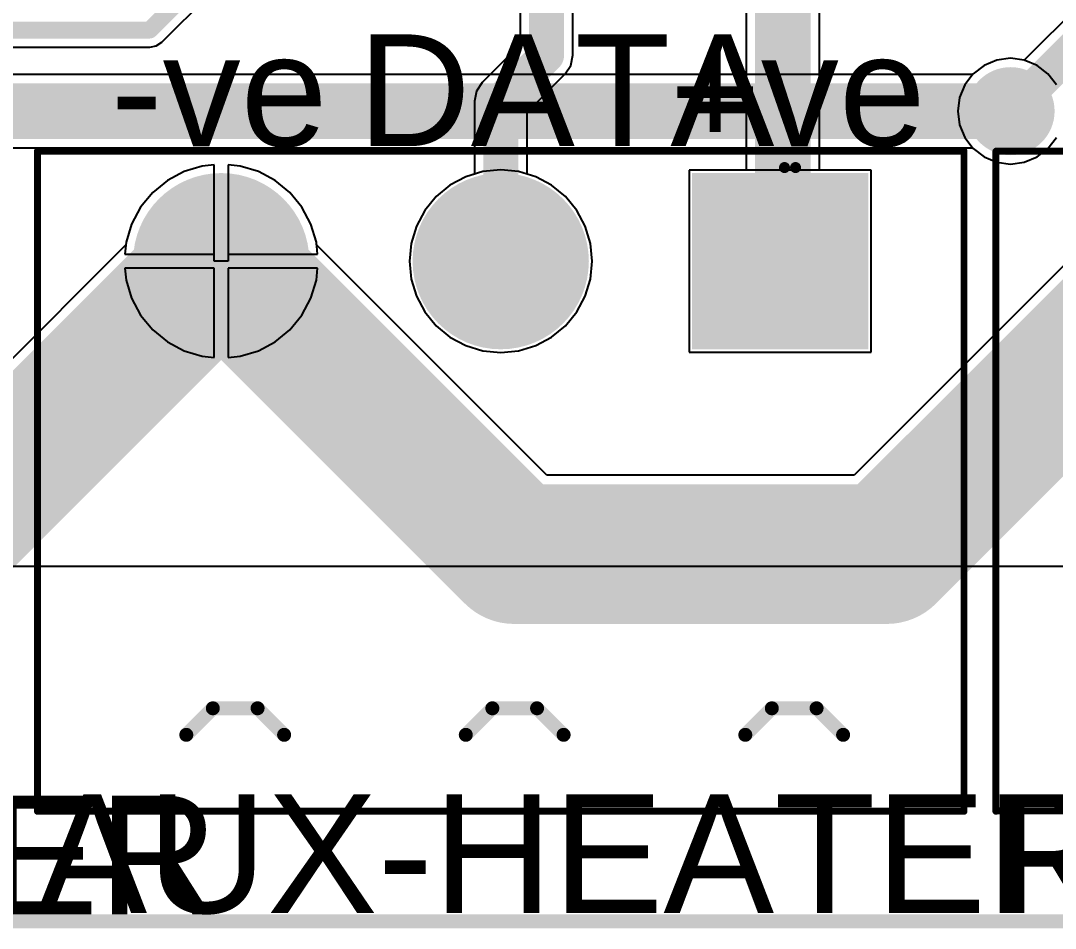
# Model space of a CAD drawing. Header units: millimetres. Extents: x 0 to 214, y 0 to 214.
# Drawn here: x 4.983 to 5.723, y -0.111 to 0.539 of the extents above; entities that cross this region are included whole.
import ezdxf

# ---------------------------------------------------------------- set-up
doc = ezdxf.new("R2010")
doc.units = ezdxf.units.MM
doc.header["$MEASUREMENT"] = 0
for name, color, linetype in [('BottomLayer', 5, 'Continuous'), ('BottomSolder', 6, 'Continuous'), ('Mechanical2', 216, 'Continuous'), ('MultiLayer', 9, 'Continuous'), ('PadHoleLayer', 156, 'Continuous'), ('TopLayer', 1, 'Continuous'), ('TopOverlay', 2, 'Continuous'), ('TopSolder', 216, 'Continuous'), ('ViaHoleLayer', 16, 'Continuous')]:
    doc.layers.add(name, color=color, linetype=linetype)
doc.styles.add('Arial', font='', dxfattribs={"height": 0.2})
doc.styles.get('Arial').set_extended_font_data('Arial')

# ---------------------------------------------------------------- blocks, each defined once
blk = doc.blocks.new('TBP01R1_508_04BE_175')
at = {"layer": 'BottomLayer'}
blk.add_hatch(color=5, dxfattribs=at).paths.add_polyline_path([(-0.25906, 0.05906), (-0.14094, 0.05906), (-0.14094, -0.05906), (-0.25906, -0.05906)])
h = blk.add_hatch(color=5, dxfattribs=at)
edge = h.paths.add_edge_path()
edge.add_arc((0, 0), 0.05906, 0, 360)
h = blk.add_hatch(color=5, dxfattribs=at)
edge = h.paths.add_edge_path()
edge.add_arc((0.2, 0), 0.05906, 0, 360)
h = blk.add_hatch(color=5, dxfattribs=at)
edge = h.paths.add_edge_path()
edge.add_arc((0.4, 0), 0.05906, 0, 360)
at = {"layer": 'BottomSolder'}
blk.add_hatch(color=6, dxfattribs=at).paths.add_polyline_path([(-0.26306, 0.06306), (-0.13694, 0.06306), (-0.13694, -0.06306), (-0.26306, -0.06306)])
h = blk.add_hatch(color=6, dxfattribs=at)
edge = h.paths.add_edge_path()
edge.add_arc((0, 0), 0.06306, 0, 360)
h = blk.add_hatch(color=6, dxfattribs=at)
edge = h.paths.add_edge_path()
edge.add_arc((0.2, 0), 0.06306, 0, 360)
h = blk.add_hatch(color=6, dxfattribs=at)
edge = h.paths.add_edge_path()
edge.add_arc((0.4, 0), 0.06306, 0, 360)
at = {"layer": 'MultiLayer'}
blk.add_hatch(color=9, dxfattribs=at).paths.add_polyline_path([(-0.25906, 0.05906), (-0.14094, 0.05906), (-0.14094, -0.05906), (-0.25906, -0.05906)])
h = blk.add_hatch(color=9, dxfattribs=at)
edge = h.paths.add_edge_path()
edge.add_arc((0, 0), 0.05906, 0, 360)
h = blk.add_hatch(color=9, dxfattribs=at)
edge = h.paths.add_edge_path()
edge.add_arc((0.2, 0), 0.05906, 0, 360)
h = blk.add_hatch(color=9, dxfattribs=at)
edge = h.paths.add_edge_path()
edge.add_arc((0.4, 0), 0.05906, 0, 360)
at = {"layer": 'PadHoleLayer'}
h = blk.add_hatch(color=156, dxfattribs=at)
edge = h.paths.add_edge_path()
edge.add_arc((-0.2, 0), 0.03346, 0, 360)
h = blk.add_hatch(color=156, dxfattribs=at)
edge = h.paths.add_edge_path()
edge.add_arc((0, 0), 0.03346, 0, 360)
h = blk.add_hatch(color=156, dxfattribs=at)
edge = h.paths.add_edge_path()
edge.add_arc((0.2, 0), 0.03346, 0, 360)
h = blk.add_hatch(color=156, dxfattribs=at)
edge = h.paths.add_edge_path()
edge.add_arc((0.4, 0), 0.03346, 0, 360)
at = {"layer": 'TopLayer'}
blk.add_hatch(color=1, dxfattribs=at).paths.add_polyline_path([(-0.25906, 0.05906), (-0.14094, 0.05906), (-0.14094, -0.05906), (-0.25906, -0.05906)])
h = blk.add_hatch(color=1, dxfattribs=at)
edge = h.paths.add_edge_path()
edge.add_arc((0, 0), 0.05906, 0, 360)
h = blk.add_hatch(color=1, dxfattribs=at)
edge = h.paths.add_edge_path()
edge.add_arc((0.2, 0), 0.05906, 0, 360)
h = blk.add_hatch(color=1, dxfattribs=at)
edge = h.paths.add_edge_path()
edge.add_arc((0.4, 0), 0.05906, 0, 360)
at = {"layer": 'TopSolder'}
blk.add_hatch(color=216, dxfattribs=at).paths.add_polyline_path([(-0.26306, 0.06306), (-0.13694, 0.06306), (-0.13694, -0.06306), (-0.26306, -0.06306)])
h = blk.add_hatch(color=216, dxfattribs=at)
edge = h.paths.add_edge_path()
edge.add_arc((0, 0), 0.06306, 0, 360)
h = blk.add_hatch(color=216, dxfattribs=at)
edge = h.paths.add_edge_path()
edge.add_arc((0.2, 0), 0.06306, 0, 360)
h = blk.add_hatch(color=216, dxfattribs=at)
edge = h.paths.add_edge_path()
edge.add_arc((0.4, 0), 0.06306, 0, 360)
at = {"layer": 'TopOverlay'}
for points, const_width in [([(-0.3315, 0.3937), (-0.3315, -0.07874)], 0.005), ([(0.53126, 0.39346), (-0.3315, 0.39346)], 0.005), ([(0.5315, 0.3937), (0.5315, -0.0785)], 0.005), ([(-0.226, 0.32), (-0.245, 0.339)], 0.01), ([(-0.175, 0.339), (-0.194, 0.32)], 0.01), ([(-0.026, 0.32), (-0.045, 0.339)], 0.01), ([(0.025, 0.339), (0.006, 0.32)], 0.01), ([(0.174, 0.32), (0.155, 0.339)], 0.01), ([(0.225, 0.339), (0.206, 0.32)], 0.01), ([(0.374, 0.32), (0.355, 0.339)], 0.01), ([(0.425, 0.339), (0.406, 0.32)], 0.01), ([(-0.194, 0.32), (-0.226, 0.32)], 0.01), ([(0.006, 0.32), (-0.026, 0.32)], 0.01), ([(0.206, 0.32), (0.174, 0.32)], 0.01), ([(0.406, 0.32), (0.374, 0.32)], 0.01), ([(0.53126, -0.07874), (-0.3315, -0.07874)], 0.005), ([(0.5315, -0.0785), (0.53126, -0.07874)], 0.005)]:
    blk.add_lwpolyline(points, dxfattribs=dict(at, const_width=const_width))
for points, const_width in [([(-0.33275, 0.3937, 1), (-0.33025, 0.3937, 1)], 0.0025), ([(-0.33275, 0.39346, 1), (-0.33025, 0.39346, 1)], 0.0025), ([(0.53001, 0.39346, 1), (0.53251, 0.39346, 1)], 0.0025), ([(0.53025, 0.3937, 1), (0.53275, 0.3937, 1)], 0.0025), ([(-0.2475, 0.339, 1), (-0.2425, 0.339, 1)], 0.005), ([(-0.1775, 0.339, 1), (-0.1725, 0.339, 1)], 0.005), ([(-0.0475, 0.339, 1), (-0.0425, 0.339, 1)], 0.005), ([(0.0225, 0.339, 1), (0.0275, 0.339, 1)], 0.005), ([(0.1525, 0.339, 1), (0.1575, 0.339, 1)], 0.005), ([(0.2225, 0.339, 1), (0.2275, 0.339, 1)], 0.005), ([(0.3525, 0.339, 1), (0.3575, 0.339, 1)], 0.005), ([(0.4225, 0.339, 1), (0.4275, 0.339, 1)], 0.005), ([(-0.2285, 0.32, 1), (-0.2235, 0.32, 1)], 0.005), ([(-0.2285, 0.32, 1), (-0.2235, 0.32, 1)], 0.005), ([(-0.1965, 0.32, 1), (-0.1915, 0.32, 1)], 0.005), ([(-0.1965, 0.32, 1), (-0.1915, 0.32, 1)], 0.005), ([(-0.0285, 0.32, 1), (-0.0235, 0.32, 1)], 0.005), ([(-0.0285, 0.32, 1), (-0.0235, 0.32, 1)], 0.005), ([(0.0035, 0.32, 1), (0.0085, 0.32, 1)], 0.005), ([(0.0035, 0.32, 1), (0.0085, 0.32, 1)], 0.005), ([(0.1715, 0.32, 1), (0.1765, 0.32, 1)], 0.005), ([(0.1715, 0.32, 1), (0.1765, 0.32, 1)], 0.005), ([(0.2035, 0.32, 1), (0.2085, 0.32, 1)], 0.005), ([(0.2035, 0.32, 1), (0.2085, 0.32, 1)], 0.005), ([(0.3715, 0.32, 1), (0.3765, 0.32, 1)], 0.005), ([(0.3715, 0.32, 1), (0.3765, 0.32, 1)], 0.005), ([(0.4035, 0.32, 1), (0.4085, 0.32, 1)], 0.005), ([(0.4035, 0.32, 1), (0.4085, 0.32, 1)], 0.005), ([(-0.20306, -0.067, 1), (-0.21094, -0.067, 1)], 0.00787), ([(-0.21291, -0.067, 1), (-0.20897, -0.067, 1)], 0.00394), ([(-0.20503, -0.067, 1), (-0.20109, -0.067, 1)], 0.00394), ([(-0.33275, -0.07874, 1), (-0.33025, -0.07874, 1)], 0.0025), ([(-0.33275, -0.07874, 1), (-0.33025, -0.07874, 1)], 0.0025), ([(0.53001, -0.07874, 1), (0.53251, -0.07874, 1)], 0.0025), ([(0.53001, -0.07874, 1), (0.53251, -0.07874, 1)], 0.0025), ([(0.53025, -0.0785, 1), (0.53275, -0.0785, 1)], 0.0025), ([(0.53025, -0.0785, 1), (0.53275, -0.0785, 1)], 0.0025)]:
    blk.add_lwpolyline(points, format="xyb", close=True, dxfattribs=dict(at, const_width=const_width))
blk = doc.blocks.new('TBP01R1_508_03BE_176')
at = {"layer": 'BottomLayer'}
blk.add_hatch(color=5, dxfattribs=at).paths.add_polyline_path([(-0.15906, 0.05906), (-0.04094, 0.05906), (-0.04094, -0.05906), (-0.15906, -0.05906)])
h = blk.add_hatch(color=5, dxfattribs=at)
edge = h.paths.add_edge_path()
edge.add_arc((0.1, 0), 0.05906, 0, 360)
h = blk.add_hatch(color=5, dxfattribs=at)
edge = h.paths.add_edge_path()
edge.add_arc((0.3, 0), 0.05906, 0, 360)
at = {"layer": 'BottomSolder'}
blk.add_hatch(color=6, dxfattribs=at).paths.add_polyline_path([(-0.16306, 0.06306), (-0.03694, 0.06306), (-0.03694, -0.06306), (-0.16306, -0.06306)])
h = blk.add_hatch(color=6, dxfattribs=at)
edge = h.paths.add_edge_path()
edge.add_arc((0.1, 0), 0.06306, 0, 360)
h = blk.add_hatch(color=6, dxfattribs=at)
edge = h.paths.add_edge_path()
edge.add_arc((0.3, 0), 0.06306, 0, 360)
at = {"layer": 'MultiLayer'}
blk.add_hatch(color=9, dxfattribs=at).paths.add_polyline_path([(-0.15906, 0.05906), (-0.04094, 0.05906), (-0.04094, -0.05906), (-0.15906, -0.05906)])
h = blk.add_hatch(color=9, dxfattribs=at)
edge = h.paths.add_edge_path()
edge.add_arc((0.1, 0), 0.05906, 0, 360)
h = blk.add_hatch(color=9, dxfattribs=at)
edge = h.paths.add_edge_path()
edge.add_arc((0.3, 0), 0.05906, 0, 360)
at = {"layer": 'PadHoleLayer'}
h = blk.add_hatch(color=156, dxfattribs=at)
edge = h.paths.add_edge_path()
edge.add_arc((-0.1, 0), 0.03346, 0, 360)
h = blk.add_hatch(color=156, dxfattribs=at)
edge = h.paths.add_edge_path()
edge.add_arc((0.1, 0), 0.03346, 0, 360)
h = blk.add_hatch(color=156, dxfattribs=at)
edge = h.paths.add_edge_path()
edge.add_arc((0.3, 0), 0.03346, 0, 360)
at = {"layer": 'TopLayer'}
blk.add_hatch(color=1, dxfattribs=at).paths.add_polyline_path([(-0.15906, 0.05906), (-0.04094, 0.05906), (-0.04094, -0.05906), (-0.15906, -0.05906)])
h = blk.add_hatch(color=1, dxfattribs=at)
edge = h.paths.add_edge_path()
edge.add_arc((0.1, 0), 0.05906, 0, 360)
h = blk.add_hatch(color=1, dxfattribs=at)
edge = h.paths.add_edge_path()
edge.add_arc((0.3, 0), 0.05906, 0, 360)
at = {"layer": 'TopSolder'}
blk.add_hatch(color=216, dxfattribs=at).paths.add_polyline_path([(-0.16306, 0.06306), (-0.03694, 0.06306), (-0.03694, -0.06306), (-0.16306, -0.06306)])
h = blk.add_hatch(color=216, dxfattribs=at)
edge = h.paths.add_edge_path()
edge.add_arc((0.1, 0), 0.06306, 0, 360)
h = blk.add_hatch(color=216, dxfattribs=at)
edge = h.paths.add_edge_path()
edge.add_arc((0.3, 0), 0.06306, 0, 360)
at = {"layer": 'TopOverlay'}
for points, const_width in [([(0.4315, 0.3937), (-0.2315, 0.3937)], 0.005), ([(-0.2315, 0.3937), (-0.2315, -0.07874)], 0.005), ([(0.4315, 0.3937), (0.4315, -0.07874)], 0.005), ([(-0.126, 0.32), (-0.145, 0.339)], 0.01), ([(-0.075, 0.339), (-0.094, 0.32)], 0.01), ([(0.074, 0.32), (0.055, 0.339)], 0.01), ([(0.074, 0.32), (0.055, 0.339)], 0.01), ([(0.125, 0.339), (0.106, 0.32)], 0.01), ([(0.125, 0.339), (0.106, 0.32)], 0.01), ([(0.274, 0.32), (0.255, 0.339)], 0.01), ([(0.325, 0.339), (0.306, 0.32)], 0.01), ([(-0.094, 0.32), (-0.126, 0.32)], 0.01), ([(0.106, 0.32), (0.074, 0.32)], 0.01), ([(0.106, 0.32), (0.074, 0.32)], 0.01), ([(0.306, 0.32), (0.274, 0.32)], 0.01), ([(0.4315, -0.07874), (-0.2315, -0.07874)], 0.005)]:
    blk.add_lwpolyline(points, dxfattribs=dict(at, const_width=const_width))
for points, const_width in [([(-0.23275, 0.3937, 1), (-0.23025, 0.3937, 1)], 0.0025), ([(-0.23275, 0.3937, 1), (-0.23025, 0.3937, 1)], 0.0025), ([(0.43025, 0.3937, 1), (0.43275, 0.3937, 1)], 0.0025), ([(0.43025, 0.3937, 1), (0.43275, 0.3937, 1)], 0.0025), ([(-0.1475, 0.339, 1), (-0.1425, 0.339, 1)], 0.005), ([(-0.0775, 0.339, 1), (-0.0725, 0.339, 1)], 0.005), ([(0.0525, 0.339, 1), (0.0575, 0.339, 1)], 0.005), ([(0.0525, 0.339, 1), (0.0575, 0.339, 1)], 0.005), ([(0.1225, 0.339, 1), (0.1275, 0.339, 1)], 0.005), ([(0.1225, 0.339, 1), (0.1275, 0.339, 1)], 0.005), ([(0.2525, 0.339, 1), (0.2575, 0.339, 1)], 0.005), ([(0.3225, 0.339, 1), (0.3275, 0.339, 1)], 0.005), ([(-0.1285, 0.32, 1), (-0.1235, 0.32, 1)], 0.005), ([(-0.1285, 0.32, 1), (-0.1235, 0.32, 1)], 0.005), ([(-0.0965, 0.32, 1), (-0.0915, 0.32, 1)], 0.005), ([(-0.0965, 0.32, 1), (-0.0915, 0.32, 1)], 0.005), ([(0.0715, 0.32, 1), (0.0765, 0.32, 1)], 0.005), ([(0.0715, 0.32, 1), (0.0765, 0.32, 1)], 0.005), ([(0.0715, 0.32, 1), (0.0765, 0.32, 1)], 0.005), ([(0.0715, 0.32, 1), (0.0765, 0.32, 1)], 0.005), ([(0.1035, 0.32, 1), (0.1085, 0.32, 1)], 0.005), ([(0.1035, 0.32, 1), (0.1085, 0.32, 1)], 0.005), ([(0.1035, 0.32, 1), (0.1085, 0.32, 1)], 0.005), ([(0.1035, 0.32, 1), (0.1085, 0.32, 1)], 0.005), ([(0.2715, 0.32, 1), (0.2765, 0.32, 1)], 0.005), ([(0.2715, 0.32, 1), (0.2765, 0.32, 1)], 0.005), ([(0.3035, 0.32, 1), (0.3085, 0.32, 1)], 0.005), ([(0.3035, 0.32, 1), (0.3085, 0.32, 1)], 0.005), ([(-0.10306, -0.067, 1), (-0.11094, -0.067, 1)], 0.00787), ([(-0.11291, -0.067, 1), (-0.10897, -0.067, 1)], 0.00394), ([(-0.10503, -0.067, 1), (-0.10109, -0.067, 1)], 0.00394), ([(-0.23275, -0.07874, 1), (-0.23025, -0.07874, 1)], 0.0025), ([(-0.23275, -0.07874, 1), (-0.23025, -0.07874, 1)], 0.0025), ([(0.43025, -0.07874, 1), (0.43275, -0.07874, 1)], 0.0025), ([(0.43025, -0.07874, 1), (0.43275, -0.07874, 1)], 0.0025)]:
    blk.add_lwpolyline(points, format="xyb", close=True, dxfattribs=dict(at, const_width=const_width))

msp = doc.modelspace()

# ---------------------------------------------------------------- hatches: boundary and pattern name
at = {"layer": 'BottomLayer'}
h = msp.add_hatch(color=5, dxfattribs=at)
edge = h.paths.add_edge_path()
edge.add_arc((5.691, 0.474), 0.0315, 0, 360)
at = {"layer": 'BottomSolder'}
h = msp.add_hatch(color=6, dxfattribs=at)
edge = h.paths.add_edge_path()
edge.add_arc((5.691, 0.474), 0.01575, 0, 360)
at = {"layer": 'TopLayer'}
h = msp.add_hatch(color=1, dxfattribs=at)
edge = h.paths.add_edge_path()
edge.add_arc((5.691, 0.474), 0.0315, 0, 360)
at = {"layer": 'TopSolder'}
h = msp.add_hatch(color=216, dxfattribs=at)
edge = h.paths.add_edge_path()
edge.add_arc((5.691, 0.474), 0.01575, 0, 360)
at = {"layer": 'ViaHoleLayer'}
h = msp.add_hatch(color=16, dxfattribs=at)
edge = h.paths.add_edge_path()
edge.add_arc((5.691, 0.474), 0.01575, 0, 360)

# ---------------------------------------------------------------- linework, layer by layer
at = {"layer": 'BottomLayer'}
for p, q in [((5.94041, 0.75009), (5.70084, 0.51051)), ((5.34014, 0.66), (5.34014, 0.52181)), ((5.37786, 0.514), (5.37786, 0.66)), ((5.50178, 0.64225), (5.50178, 0.43169)), ((5.55422, 0.43169), (5.55422, 0.55926)), ((5.34014, 0.52181), (5.31283, 0.49451)), ((5.37643, 0.50678), (5.37786, 0.514)), ((5.691, 0.51182), (5.68121, 0.51053)), ((5.70079, 0.51053), (5.691, 0.51182)), ((5.37234, 0.50066), (5.37643, 0.50678)), ((5.67209, 0.50675), (5.66426, 0.50074)), ((5.68121, 0.51053), (5.67209, 0.50675)), ((5.70084, 0.51051), (5.70079, 0.51053)), ((5.34504, 0.47336), (5.37234, 0.50066)), ((5.66426, 0.50074), (5.65825, 0.49291)), ((5.31283, 0.49451), (5.30875, 0.48839)), ((5.65825, 0.49291), (5.65447, 0.48379)), ((5.30875, 0.48839), (5.30731, 0.48117)), ((5.65447, 0.48379), (5.65318, 0.474)), ((5.30731, 0.48117), (5.30731, 0.4289)), ((5.65318, 0.474), (5.65447, 0.46421)), ((5.34504, 0.4289), (5.34504, 0.47336)), ((5.65447, 0.46421), (5.65825, 0.45509)), ((5.65825, 0.45509), (5.66426, 0.44726)), ((5.71774, 0.44726), (5.72375, 0.45509)), ((5.66426, 0.44726), (5.67209, 0.44125)), ((5.70991, 0.44125), (5.71774, 0.44726)), ((5.67209, 0.44125), (5.68121, 0.43747)), ((5.68121, 0.43747), (5.691, 0.43618)), ((5.691, 0.43618), (5.70079, 0.43747)), ((5.70079, 0.43747), (5.70991, 0.44125)), ((5.09962, 0.43074), (5.08762, 0.42433)), ((5.11264, 0.43469), (5.09962, 0.43074)), ((5.12117, 0.43553), (5.11264, 0.43469)), ((5.12117, 0.37164), (5.12117, 0.43553)), ((5.13971, 0.43469), (5.13117, 0.43553)), ((5.13117, 0.43553), (5.13117, 0.37164)), ((5.15273, 0.43074), (5.13971, 0.43469)), ((5.16472, 0.42433), (5.15273, 0.43074)), ((5.50178, 0.43169), (5.46112, 0.43169)), ((5.46112, 0.43169), (5.46112, 0.30158)), ((5.59123, 0.43169), (5.55422, 0.43169)), ((5.59123, 0.30158), (5.59123, 0.43169)), ((5.08762, 0.42433), (5.07711, 0.4157)), ((5.17524, 0.4157), (5.16472, 0.42433)), ((5.30116, 0.42703), (5.28986, 0.42099)), ((5.30731, 0.4289), (5.30116, 0.42703)), ((5.35119, 0.42703), (5.34504, 0.4289)), ((5.36249, 0.42099), (5.35119, 0.42703)), ((5.07711, 0.4157), (5.06848, 0.40519)), ((5.18387, 0.40519), (5.17524, 0.4157)), ((5.28986, 0.42099), (5.27995, 0.41286)), ((5.3724, 0.41286), (5.36249, 0.42099)), ((5.27995, 0.41286), (5.27182, 0.40295)), ((5.38053, 0.40295), (5.3724, 0.41286)), ((5.06848, 0.40519), (5.06207, 0.39319)), ((5.19028, 0.39319), (5.18387, 0.40519)), ((5.27182, 0.40295), (5.26578, 0.39165)), ((5.38657, 0.39165), (5.38053, 0.40295)), ((5.06207, 0.39319), (5.05812, 0.38017)), ((5.19423, 0.38017), (5.19028, 0.39319)), ((5.26578, 0.39165), (5.26206, 0.37939)), ((5.39029, 0.37939), (5.38657, 0.39165)), ((5.05812, 0.38017), (5.05728, 0.37164)), ((5.19507, 0.37164), (5.19423, 0.38017)), ((5.26206, 0.37939), (5.2608, 0.36664)), ((5.39154, 0.36664), (5.39029, 0.37939)), ((5.05728, 0.37164), (5.12117, 0.37164)), ((5.13117, 0.37164), (5.19507, 0.37164)), ((5.2608, 0.36664), (5.26206, 0.35388)), ((5.39029, 0.35388), (5.39154, 0.36664)), ((5.12117, 0.36164), (5.05728, 0.36164)), ((5.05728, 0.36164), (5.05812, 0.3531)), ((5.12117, 0.29774), (5.12117, 0.36164)), ((5.19507, 0.36164), (5.13117, 0.36164)), ((5.13117, 0.36164), (5.13117, 0.29774)), ((5.19423, 0.3531), (5.19507, 0.36164)), ((5.05812, 0.3531), (5.06207, 0.34008)), ((5.19028, 0.34008), (5.19423, 0.3531)), ((5.26206, 0.35388), (5.26578, 0.34162)), ((5.38657, 0.34162), (5.39029, 0.35388)), ((5.26578, 0.34162), (5.27182, 0.33032)), ((5.38053, 0.33032), (5.38657, 0.34162)), ((5.06207, 0.34008), (5.06848, 0.32809)), ((5.18387, 0.32809), (5.19028, 0.34008)), ((5.06848, 0.32809), (5.07711, 0.31757)), ((5.17524, 0.31757), (5.18387, 0.32809)), ((5.27182, 0.33032), (5.27995, 0.32041)), ((5.3724, 0.32041), (5.38053, 0.33032)), ((5.27995, 0.32041), (5.28986, 0.31228)), ((5.36249, 0.31228), (5.3724, 0.32041)), ((5.07711, 0.31757), (5.08762, 0.30894)), ((5.16472, 0.30894), (5.17524, 0.31757)), ((5.28986, 0.31228), (5.30116, 0.30624)), ((5.35119, 0.30624), (5.36249, 0.31228)), ((5.08762, 0.30894), (5.09962, 0.30253)), ((5.15273, 0.30253), (5.16472, 0.30894)), ((5.30116, 0.30624), (5.31342, 0.30252)), ((5.33893, 0.30252), (5.35119, 0.30624)), ((5.09962, 0.30253), (5.11264, 0.29858)), ((5.11264, 0.29858), (5.12117, 0.29774)), ((5.13117, 0.29774), (5.13971, 0.29858)), ((5.13971, 0.29858), (5.15273, 0.30253)), ((5.31342, 0.30252), (5.32617, 0.30127)), ((5.32617, 0.30127), (5.33893, 0.30252)), ((5.46112, 0.30158), (5.59123, 0.30158)), ((6.589, 0.14806), (4.22834, 0.14802))]:
    msp.add_line(p, q, dxfattribs=at)
for points, const_width in [([(5.691, 0.474), (6.002, 0.785)], 0.025), ([(5.528, 0.36846), (5.528, 0.66)], 0.04), ([(5.359, 0.514), (5.359, 0.66)], 0.025), ([(5.32617, 0.48117), (5.359, 0.514)], 0.025), ([(5.32617, 0.36664), (5.32617, 0.48117)], 0.025), ([(5.52617, 0.36664), (5.528, 0.36846)], 0.022)]:
    msp.add_lwpolyline(points, dxfattribs=dict(at, const_width=const_width))
for points, const_width in [([(5.35275, 0.514, 1), (5.36525, 0.514, 1)], 0.0125), ([(5.35275, 0.514, 1), (5.36525, 0.514, 1)], 0.0125), ([(5.31992, 0.48117, 1), (5.33242, 0.48117, 1)], 0.0125), ([(5.31992, 0.48117, 1), (5.33242, 0.48117, 1)], 0.0125), ([(5.68475, 0.474, 1), (5.69725, 0.474, 1)], 0.0125), ([(5.518, 0.36846, 1), (5.538, 0.36846, 1)], 0.02), ([(5.31992, 0.36664, 1), (5.33242, 0.36664, 1)], 0.0125), ([(5.52067, 0.36664, 1), (5.53167, 0.36664, 1)], 0.011), ([(5.5225, 0.36846, 1), (5.5335, 0.36846, 1)], 0.011)]:
    msp.add_lwpolyline(points, format="xyb", close=True, dxfattribs=dict(at, const_width=const_width))
at = {"layer": 'Mechanical2', "const_width": 0.01}
msp.add_lwpolyline([(-0.10586, -0.10583), (6.80914, -0.10583)], dxfattribs=at)
at = {"layer": 'TopLayer'}
for p, q in [((5.08365, 0.52335), (5.15065, 0.59035)), ((4.53, 0.51976), (5.075, 0.51976)), ((5.075, 0.51976), (5.07968, 0.5207)), ((5.07968, 0.5207), (5.08365, 0.52335)), ((5.691, 0.51182), (5.68121, 0.51053)), ((5.70079, 0.51053), (5.691, 0.51182)), ((5.67209, 0.50675), (5.66426, 0.50074)), ((5.68121, 0.51053), (5.67209, 0.50675)), ((5.70991, 0.50675), (5.70079, 0.51053)), ((5.71774, 0.50074), (5.70991, 0.50675)), ((5.66386, 0.50022), (4.501, 0.50022)), ((5.66426, 0.50074), (5.66386, 0.50022)), ((5.72375, 0.49291), (5.71774, 0.50074)), ((5.71774, 0.44726), (5.72375, 0.45509)), ((4.501, 0.44778), (5.66386, 0.44778)), ((5.66386, 0.44778), (5.66426, 0.44726)), ((5.66426, 0.44726), (5.67209, 0.44125)), ((5.70991, 0.44125), (5.71774, 0.44726)), ((5.67209, 0.44125), (5.68121, 0.43747)), ((5.68121, 0.43747), (5.691, 0.43618)), ((5.691, 0.43618), (5.70079, 0.43747)), ((5.70079, 0.43747), (5.70991, 0.44125)), ((5.09962, 0.43074), (5.08762, 0.42433)), ((5.11264, 0.43469), (5.09962, 0.43074)), ((5.12117, 0.43553), (5.11264, 0.43469)), ((5.12117, 0.36664), (5.12117, 0.43553)), ((5.13971, 0.43469), (5.13117, 0.43553)), ((5.13117, 0.43553), (5.13117, 0.36664)), ((5.15273, 0.43074), (5.13971, 0.43469)), ((5.16472, 0.42433), (5.15273, 0.43074)), ((5.31342, 0.43075), (5.30116, 0.42703)), ((5.32617, 0.43201), (5.31342, 0.43075)), ((5.33893, 0.43075), (5.32617, 0.43201)), ((5.35119, 0.42703), (5.33893, 0.43075)), ((5.59123, 0.43169), (5.46112, 0.43169)), ((5.46112, 0.43169), (5.46112, 0.30158)), ((5.59123, 0.30158), (5.59123, 0.43169)), ((5.08762, 0.42433), (5.07711, 0.4157)), ((5.17524, 0.4157), (5.16472, 0.42433)), ((5.30116, 0.42703), (5.28986, 0.42099)), ((5.36249, 0.42099), (5.35119, 0.42703)), ((5.07711, 0.4157), (5.06848, 0.40519)), ((5.18387, 0.40519), (5.17524, 0.4157)), ((5.28986, 0.42099), (5.27995, 0.41286)), ((5.3724, 0.41286), (5.36249, 0.42099)), ((5.27995, 0.41286), (5.27182, 0.40295)), ((5.38053, 0.40295), (5.3724, 0.41286)), ((5.06848, 0.40519), (5.06207, 0.39319)), ((5.19028, 0.39319), (5.18387, 0.40519)), ((5.27182, 0.40295), (5.26578, 0.39165)), ((5.38657, 0.39165), (5.38053, 0.40295)), ((5.06207, 0.39319), (5.05812, 0.38017)), ((5.19423, 0.38017), (5.19028, 0.39319)), ((5.26578, 0.39165), (5.26206, 0.37939)), ((5.39029, 0.37939), (5.38657, 0.39165)), ((5.05793, 0.37827), (4.89614, 0.21648)), ((5.05812, 0.38017), (5.05793, 0.37827)), ((5.19442, 0.37827), (5.19423, 0.38017)), ((5.35921, 0.21348), (5.19442, 0.37827)), ((5.26206, 0.37939), (5.2608, 0.36664)), ((5.39154, 0.36664), (5.39029, 0.37939)), ((5.74051, 0.37502), (5.57897, 0.21348)), ((5.13117, 0.36664), (5.12117, 0.36664)), ((5.2608, 0.36664), (5.26206, 0.35388)), ((5.39029, 0.35388), (5.39154, 0.36664)), ((5.26206, 0.35388), (5.26578, 0.34162)), ((5.38657, 0.34162), (5.39029, 0.35388)), ((5.26578, 0.34162), (5.27182, 0.33032)), ((5.38053, 0.33032), (5.38657, 0.34162)), ((5.27182, 0.33032), (5.27995, 0.32041)), ((5.3724, 0.32041), (5.38053, 0.33032)), ((5.27995, 0.32041), (5.28986, 0.31228)), ((5.36249, 0.31228), (5.3724, 0.32041)), ((5.28986, 0.31228), (5.30116, 0.30624)), ((5.35119, 0.30624), (5.36249, 0.31228)), ((5.30116, 0.30624), (5.31342, 0.30252)), ((5.33893, 0.30252), (5.35119, 0.30624)), ((5.31342, 0.30252), (5.32617, 0.30127)), ((5.32617, 0.30127), (5.33893, 0.30252)), ((5.46112, 0.30158), (5.59123, 0.30158)), ((5.57897, 0.21348), (5.35921, 0.21348))]:
    msp.add_line(p, q, dxfattribs=at)
for points, const_width in [([(5.075, 0.532), (5.142, 0.599)], 0.012), ([(4.53, 0.532), (5.075, 0.532)], 0.012), ([(4.501, 0.474), (5.691, 0.474)], 0.04), ([(4.91954, 0.16), (5.12617, 0.36664)], 0.1), ([(5.12617, 0.36664), (5.33581, 0.157)], 0.1), ([(5.60236, 0.157), (5.812, 0.36664)], 0.1), ([(5.32617, 0.36664), (5.32759, 0.36805)], 0.022), ([(5.33581, 0.157), (5.60236, 0.157)], 0.1)]:
    msp.add_lwpolyline(points, dxfattribs=dict(at, const_width=const_width))
for points, const_width in [([(5.072, 0.532, 1), (5.078, 0.532, 1)], 0.006), ([(5.072, 0.532, 1), (5.078, 0.532, 1)], 0.006), ([(5.681, 0.474, 1), (5.701, 0.474, 1)], 0.02), ([(5.10117, 0.36664, 1), (5.15117, 0.36664, 1)], 0.05), ([(5.10117, 0.36664, 1), (5.15117, 0.36664, 1)], 0.05), ([(5.32067, 0.36664, 1), (5.33167, 0.36664, 1)], 0.011), ([(5.32209, 0.36805, 1), (5.33309, 0.36805, 1)], 0.011), ([(5.31081, 0.157, 1), (5.36081, 0.157, 1)], 0.05), ([(5.31081, 0.157, 1), (5.36081, 0.157, 1)], 0.05), ([(5.57736, 0.157, 1), (5.62736, 0.157, 1)], 0.05), ([(5.57736, 0.157, 1), (5.62736, 0.157, 1)], 0.05)]:
    msp.add_lwpolyline(points, format="xyb", close=True, dxfattribs=dict(at, const_width=const_width))

# ---------------------------------------------------------------- block references
at = {"rotation": 180}
for name, p in [('TBP01R1_508_03BE_176', (5.42617, 0.36664)), ('TBP01R1_508_04BE_175', (6.212, 0.36664))]:
    msp.add_blockref(name, p, dxfattribs=at)

# ---------------------------------------------------------------- texts
at = {"layer": 'TopOverlay', "style": 'Arial'}
for s, height, p in [('DATA', 0.08, (5.224, 0.449)), ('-ve', 0.08, (5.047, 0.44894)), ('+ve', 0.08, (5.447, 0.44894)), ('PRESSURE SENSOR', 0.085, (5.68, -0.09985)), ('MAIN-HEATER', 0.085, (4.306, -0.10084)), ('AUX-HEATER', 0.085, (4.994, -0.09985))]:
    msp.add_text(s, height=height, rotation=360, dxfattribs=at).set_placement(p)

doc.saveas('drawing.dxf')
